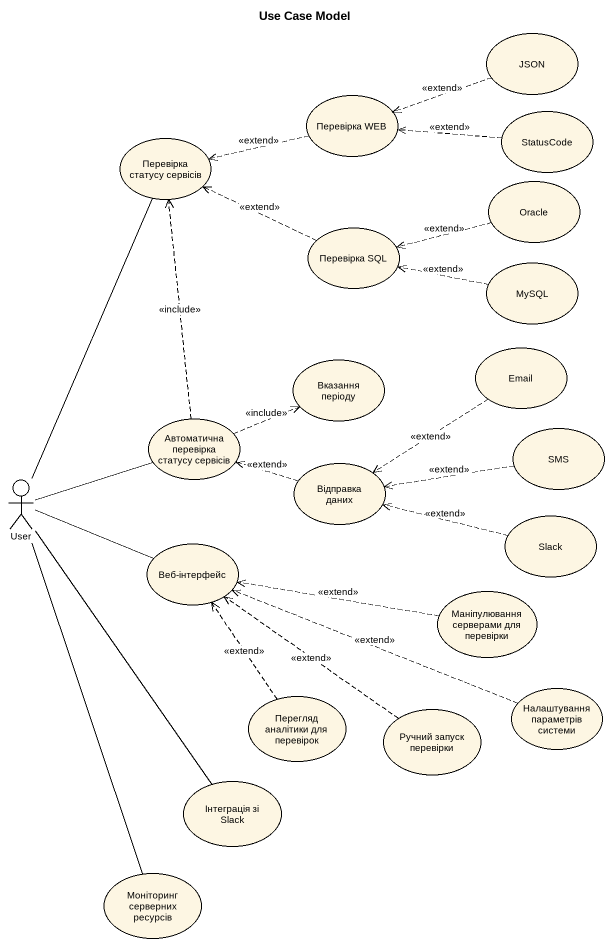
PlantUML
@startuml
title Use Case Model
usecase "JSON" as JSON_
usecase "Перевірка WEB" as Перевірка_WEB
usecase "Перевірка статусу сервісів" as Перевірка_статусу_сервісів
usecase StatusCode
usecase Oracle
usecase "Перевірка SQL" as Перевірка_SQL
usecase MySQL
usecase "Вказання періоду" as Вказання_періоду
usecase Email
usecase "Автоматична перевірка статусу сервісів" as Автоматична_перевірка
usecase SMS
actor User
usecase "Відправка даних" as Відправка_даних
usecase Slack
usecase "Веб-інтерфейс" as Веб_інтерфейс
usecase "Маніпулювання серверами для перевірки" as Маніпулювання_серверами_для
usecase "Перегляд аналітики для перевірок" as Перегляд_аналітики_для
usecase "Налаштування параметрів системи" as Налаштування_параметрів
usecase "Ручний запуск перевірки" as Ручний_запуск_перевірки
usecase "Інтеграція зі Slack" as Інтеграція_зі_Slack
usecase "Моніторинг серверних ресурсів" as Моніторинг_серверних
JSON_ .left.> Перевірка_WEB : <<extend>>
Перевірка_WEB .left.> Перевірка_статусу_сервісів : <<extend>>
StatusCode .left.> Перевірка_WEB : <<extend>>
Oracle .left.> Перевірка_SQL : <<extend>>
Перевірка_SQL .left.> Перевірка_статусу_сервісів : <<extend>>
MySQL .left.> Перевірка_SQL : <<extend>>
Email ..> Відправка_даних : <<extend>>
Автоматична_перевірка .up.> Перевірка_статусу_сервісів : <<include>>
Автоматична_перевірка .right.> Вказання_періоду : <<include>>
SMS .left.> Відправка_даних : <<extend>>
User -up- Перевірка_статусу_сервісів
User -right- Автоматична_перевірка
User -right- Веб_інтерфейс
User -- Інтеграція_зі_Slack
User -- Моніторинг_серверних
Відправка_даних .left.> Автоматична_перевірка : <<extend>>
Slack .left.> Відправка_даних : <<extend>>
Маніпулювання_серверами_для .left.> Веб_інтерфейс : <<extend>>
Перегляд_аналітики_для .up.> Веб_інтерфейс : <<extend>>
Налаштування_параметрів .left.> Веб_інтерфейс : <<extend>>
Ручний_запуск_перевірки .up.> Веб_інтерфейс : <<extend>>
@enduml
